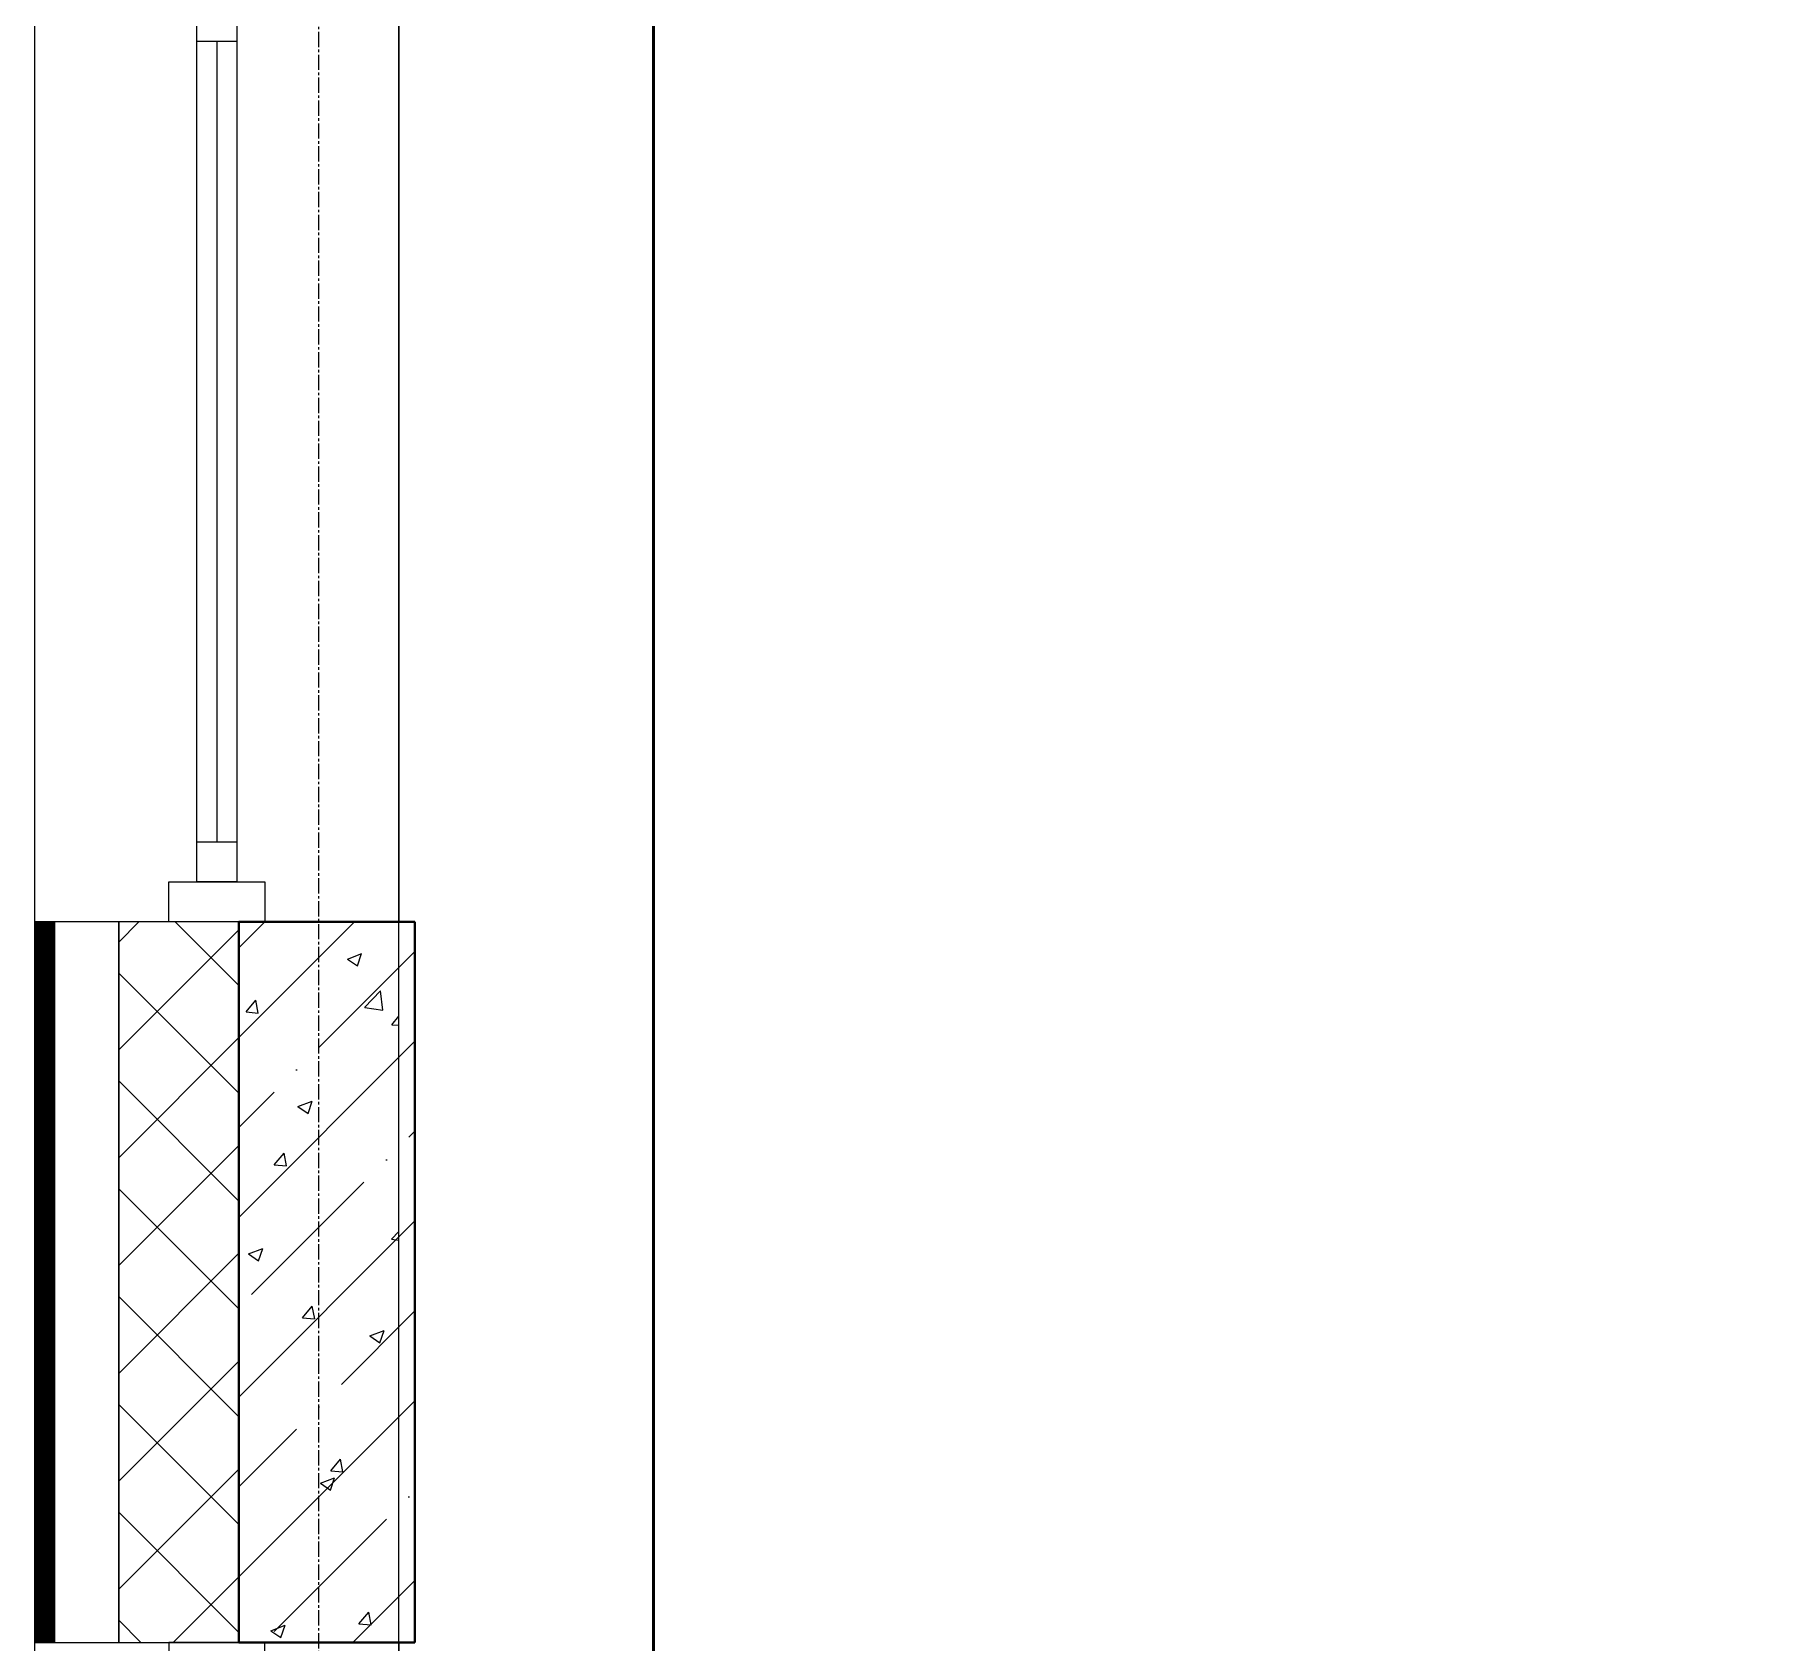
# Model space of a CAD drawing. Header units: millimetres. Extents: x -24360 to 609566, y -391049 to 148426.
# Drawn here: x -355 to 1807, y 30800 to 32808 of the extents above; entities that cross this region are included whole.
import ezdxf

# ---------------------------------------------------------------- set-up
doc = ezdxf.new("R2010")
doc.units = ezdxf.units.MM
doc.linetypes.add('CENTER2', pattern=[28.575, 19.05, -3.175, 3.175, -3.175])
doc.linetypes.add('HIDDEN2', pattern=[4.7625, 3.175, -1.5875])
for name, color, linetype, lineweight in [('A-Wall_Материал_Газоблок_Контур', 250, 'Continuous', 0), ('АР_Колонны', 70, 'Continuous', 30), ('АР_Окна', 4, 'Continuous', 5), ('АР_Стены ЖБ', 7, 'Continuous', 30), ('АР_Стены ПЕНОблок', 52, 'Continuous', 20), ('АР_Тонкая', 254, 'Continuous', 5), ('АР_Утеплитель', 31, 'Continuous', 0), ('АР_Штриховка', 8, 'Continuous', 0)]:
    doc.layers.add(name, color=color, linetype=linetype, lineweight=lineweight)
doc.layers.add('АР_Оси_РД_100', color=7, linetype='Continuous', lineweight=0, true_color=0x525252)
doc.layers.add('РД_Оси_100', color=7, linetype='Continuous', lineweight=0, true_color=0x525252)

# ---------------------------------------------------------------- blocks, each defined once
blk = doc.blocks.new('СОШ_2200_АР_ОСИ_М100_28.05.24')
at = {"layer": 'АР_Оси_РД_100', "linetype": 'CENTER2'}
blk.add_line((0, -6155), (0, 139938.679), dxfattribs=at)

msp = doc.modelspace()

# ---------------------------------------------------------------- hatches: boundary and pattern name
at = {"layer": 'АР_Штриховка', "linetype": 'Continuous', "lineweight": 5, "true_color": 0x000000}
h = msp.add_hatch(dxfattribs=at)
h.set_pattern_fill('ANSI35', color=18, scale=25, style=0)
h.paths.add_polyline_path([(-100, 30800), (120, 30800), (120, 31700), (-100, 31700)], flags=0)

# ---------------------------------------------------------------- linework, layer by layer
at = {"color": 2, "lineweight": 50}
msp.add_lwpolyline([(418, 27069), (7401, 27069), (7401, 35594), (418, 35594)], close=True, dxfattribs=at)
at = {"layer": 'A-Wall_Материал_Газоблок_Контур', "color": 18, "linetype": 'Continuous', "lineweight": 0, "true_color": 0x000000}
for p, q in [((-355, 32900), (-355, 31700)), ((100, 31700), (100, 32900)), ((-355, 30800), (-355, 27500)), ((100, 27500), (100, 30800))]:
    msp.add_line(p, q, dxfattribs=at)
at = {"layer": 'АР_Колонны', "color": 18, "linetype": 'HIDDEN2', "lineweight": 25, "true_color": 0x000000}
for p, q in [((-100, 31700), (120, 31700)), ((-100, 30800), (-100, 31700)), ((120, 31700), (120, 30800)), ((120, 30800), (-100, 30800))]:
    msp.add_line(p, q, dxfattribs=at)
at = {"layer": 'АР_Колонны', "color": 18, "linetype": 'Continuous', "lineweight": 30, "true_color": 0x000000}
for p, q in [((120, 31700), (-100, 31700)), ((-100, 31700), (-100, 30800)), ((120, 30800), (120, 31700)), ((-100, 30800), (120, 30800))]:
    msp.add_line(p, q, dxfattribs=at)
at = {"layer": 'АР_Окна', "color": 18, "linetype": 'Continuous', "lineweight": 5, "true_color": 0x000000}
for p, q in [((-355, 32900), (-355, 31700)), ((100, 32900), (100, 31700)), ((-152.5, 32800), (-102.5, 32800)), ((-127.5, 32800), (-127.5, 31800)), ((-152.5, 31800), (-102.5, 31800)), ((-355, 30800), (-355, 27500)), ((100, 30800), (100, 27500))]:
    msp.add_line(p, q, dxfattribs=at)
for points in [[(-152.5, 32850), (-102.5, 32850), (-102.5, 31750), (-152.5, 31750)], [(-67.5, 31750), (-67.5, 31700), (-187.5, 31700), (-187.5, 31750)], [(-67.5, 30750), (-67.5, 30800), (-187.5, 30800), (-187.5, 30750)]]:
    msp.add_lwpolyline(points, close=True, dxfattribs=at)
at = {"layer": 'АР_Стены ЖБ', "color": 18, "linetype": 'Continuous', "lineweight": 40, "true_color": 0x000000}
for p, q in [((120, 31700), (-100, 31700)), ((-100, 31700), (-100, 30800)), ((120, 30800), (120, 31700)), ((-100, 30800), (120, 30800))]:
    msp.add_line(p, q, dxfattribs=at)
at = {"layer": 'АР_Стены ПЕНОблок', "color": 18, "linetype": 'Continuous', "lineweight": 20, "true_color": 0x000000}
for p, q in [((100, 31700), (-100, 31700)), ((-100, 31700), (-100, 30800)), ((100, 30800), (100, 31700)), ((-100, 30800), (100, 30800))]:
    msp.add_line(p, q, dxfattribs=at)
at = {"layer": 'АР_Тонкая', "color": 18, "linetype": 'Continuous', "lineweight": 5, "true_color": 0x000000}
for p, q in [((-330, 31700), (-355, 31700)), ((-355, 31700), (-355, 30800)), ((-250, 31700), (-330, 31700)), ((-330, 31700), (-330, 30800)), ((-330, 30800), (-330, 31700)), ((-250, 30800), (-250, 31700)), ((-355, 30800), (-330, 30800)), ((-330, 30800), (-250, 30800))]:
    msp.add_line(p, q, dxfattribs=at)
at = {"layer": 'АР_Утеплитель', "color": 18, "linetype": 'Continuous', "lineweight": 0, "true_color": 0x000000}
for p, q in [((-100, 31700), (-250, 31700)), ((-250, 31700), (-250, 30800)), ((-100, 30800), (-100, 31700)), ((-250, 30800), (-100, 30800))]:
    msp.add_line(p, q, dxfattribs=at)
at = {"layer": 'АР_Штриховка', "color": 18, "linetype": 'Continuous', "lineweight": 0, "true_color": 0x000000}
for p, q in [((-355, 31699), (-330, 31699)), ((-355, 31698), (-330, 31698)), ((-355, 31697), (-330, 31697)), ((-355, 31696), (-330, 31696)), ((-355, 31695), (-330, 31695)), ((-355, 31694), (-330, 31694)), ((-355, 31693), (-330, 31693)), ((-355, 31692), (-330, 31692)), ((-355, 31691), (-330, 31691)), ((-355, 31690), (-330, 31690)), ((-355, 31689), (-330, 31689)), ((-250, 31674.811), (-224.811, 31700)), ((-250, 31540.107), (-100, 31690.107)), ((-100, 31620.699), (-179.301, 31700)), ((-355, 31688), (-330, 31688)), ((-355, 31687), (-330, 31687)), ((-355, 31686), (-330, 31686)), ((-355, 31685), (-330, 31685)), ((-355, 31684), (-330, 31684)), ((-355, 31683), (-330, 31683)), ((-355, 31682), (-330, 31682)), ((-355, 31681), (-330, 31681)), ((-355, 31680), (-330, 31680)), ((-355, 31679), (-330, 31679)), ((-355, 31678), (-330, 31678)), ((-355, 31677), (-330, 31677)), ((-355, 31676), (-330, 31676)), ((-355, 31675), (-330, 31675)), ((-355, 31674), (-330, 31674)), ((-355, 31673), (-330, 31673)), ((-355, 31672), (-330, 31672)), ((-355, 31671), (-330, 31671)), ((-355, 31670), (-330, 31670)), ((-355, 31669), (-330, 31669)), ((-355, 31668), (-330, 31668)), ((-355, 31667), (-330, 31667)), ((-355, 31666), (-330, 31666)), ((-355, 31665), (-330, 31665)), ((-355, 31664), (-330, 31664)), ((-355, 31663), (-330, 31663)), ((-355, 31662), (-330, 31662)), ((-355, 31661), (-330, 31661)), ((-355, 31660), (-330, 31660)), ((-355, 31659), (-330, 31659)), ((-355, 31658), (-330, 31658)), ((-355, 31657), (-330, 31657)), ((-355, 31656), (-330, 31656)), ((-355, 31655), (-330, 31655)), ((-355, 31654), (-330, 31654)), ((-355, 31653), (-330, 31653)), ((-355, 31652), (-330, 31652)), ((-355, 31651), (-330, 31651)), ((-355, 31650), (-330, 31650)), ((-355, 31649), (-330, 31649)), ((-355, 31648), (-330, 31648)), ((-355, 31647), (-330, 31647)), ((-355, 31646), (-330, 31646)), ((35.664, 31653.532), (48.298, 31645.009)), ((35.673, 31653.552), (53.458, 31660.379)), ((48.301, 31645.008), (53.451, 31660.357)), ((-355, 31645), (-330, 31645)), ((-355, 31644), (-330, 31644)), ((-355, 31643), (-330, 31643)), ((-355, 31642), (-330, 31642)), ((-355, 31641), (-330, 31641)), ((-355, 31640), (-330, 31640)), ((-355, 31639), (-330, 31639)), ((-355, 31638), (-330, 31638)), ((-355, 31637), (-330, 31637)), ((-355, 31636), (-330, 31636)), ((-355, 31635), (-330, 31635)), ((-355, 31634), (-330, 31634)), ((-355, 31633), (-330, 31633)), ((-355, 31632), (-330, 31632)), ((-355, 31631), (-330, 31631)), ((-355, 31630), (-330, 31630)), ((-355, 31629), (-330, 31629)), ((-355, 31628), (-330, 31628)), ((-355, 31627), (-330, 31627)), ((-355, 31626), (-330, 31626)), ((-355, 31625), (-330, 31625)), ((-355, 31624), (-330, 31624)), ((-100, 31485.995), (-250, 31635.995)), ((-355, 31623), (-330, 31623)), ((-355, 31622), (-330, 31622)), ((-355, 31621), (-330, 31621)), ((-355, 31620), (-330, 31620)), ((-355, 31619), (-330, 31619)), ((-355, 31618), (-330, 31618)), ((-355, 31617), (-330, 31617)), ((-355, 31616), (-330, 31616)), ((-355, 31615), (-330, 31615)), ((-355, 31614), (-330, 31614)), ((-355, 31613), (-330, 31613)), ((-355, 31612), (-330, 31612)), ((-355, 31611), (-330, 31611)), ((-355, 31610), (-330, 31610)), ((-355, 31609), (-330, 31609)), ((-355, 31608), (-330, 31608)), ((-355, 31607), (-330, 31607)), ((-355, 31606), (-330, 31606)), ((-355, 31605), (-330, 31605)), ((-355, 31604), (-330, 31604)), ((-355, 31603), (-330, 31603)), ((-355, 31602), (-330, 31602)), ((-90.985, 31587.499), (-78.74, 31602.092)), ((-75.728, 31586.185), (-78.665, 31602.106)), ((57.192, 31593.206), (76.976, 31613.824)), ((79.801, 31589.704), (76.995, 31613.827)), ((-355, 31601), (-330, 31601)), ((-355, 31600), (-330, 31600)), ((-355, 31599), (-330, 31599)), ((-355, 31598), (-330, 31598)), ((-355, 31597), (-330, 31597)), ((-355, 31596), (-330, 31596)), ((-355, 31595), (-330, 31595)), ((-355, 31594), (-330, 31594)), ((-355, 31593), (-330, 31593)), ((-355, 31592), (-330, 31592)), ((-355, 31591), (-330, 31591)), ((-355, 31590), (-330, 31590)), ((-355, 31589), (-330, 31589)), ((-355, 31588), (-330, 31588)), ((-355, 31587), (-330, 31587)), ((-355, 31586), (-330, 31586)), ((-355, 31585), (-330, 31585)), ((-355, 31584), (-330, 31584)), ((-355, 31583), (-330, 31583)), ((-355, 31582), (-330, 31582)), ((-355, 31581), (-330, 31581)), ((-90.985, 31587.499), (-75.803, 31586.171)), ((57.206, 31593.175), (79.796, 31589.672)), ((91.199, 31571.56), (100, 31582.048)), ((-355, 31580), (-330, 31580)), ((-355, 31579), (-330, 31579)), ((-355, 31578), (-330, 31578)), ((-355, 31577), (-330, 31577)), ((-355, 31576), (-330, 31576)), ((-355, 31575), (-330, 31575)), ((-355, 31574), (-330, 31574)), ((-355, 31573), (-330, 31573)), ((-355, 31572), (-330, 31572)), ((-355, 31571), (-330, 31571)), ((-355, 31570), (-330, 31570)), ((-355, 31569), (-330, 31569)), ((-355, 31568), (-330, 31568)), ((-355, 31567), (-330, 31567)), ((-355, 31566), (-330, 31566)), ((-355, 31565), (-330, 31565)), ((-355, 31564), (-330, 31564)), ((-355, 31563), (-330, 31563)), ((-355, 31562), (-330, 31562)), ((-355, 31561), (-330, 31561)), ((-355, 31560), (-330, 31560)), ((-355, 31559), (-330, 31559)), ((91.199, 31571.56), (100, 31570.79)), ((-355, 31558), (-330, 31558)), ((-355, 31557), (-330, 31557)), ((-355, 31556), (-330, 31556)), ((-355, 31555), (-330, 31555)), ((-355, 31554), (-330, 31554)), ((-355, 31553), (-330, 31553)), ((-355, 31552), (-330, 31552)), ((-355, 31551), (-330, 31551)), ((-355, 31550), (-330, 31550)), ((-355, 31549), (-330, 31549)), ((-355, 31548), (-330, 31548)), ((-355, 31547), (-330, 31547)), ((-355, 31546), (-330, 31546)), ((-355, 31545), (-330, 31545)), ((-355, 31544), (-330, 31544)), ((-355, 31543), (-330, 31543)), ((-355, 31542), (-330, 31542)), ((-355, 31541), (-330, 31541)), ((-355, 31540), (-330, 31540)), ((-355, 31539), (-330, 31539)), ((-355, 31538), (-330, 31538)), ((-355, 31537), (-330, 31537)), ((-250, 31405.403), (-100, 31555.403)), ((-355, 31536), (-330, 31536)), ((-355, 31535), (-330, 31535)), ((-355, 31534), (-330, 31534)), ((-355, 31533), (-330, 31533)), ((-355, 31532), (-330, 31532)), ((-355, 31531), (-330, 31531)), ((-355, 31530), (-330, 31530)), ((-355, 31529), (-330, 31529)), ((-355, 31528), (-330, 31528)), ((-355, 31527), (-330, 31527)), ((-355, 31526), (-330, 31526)), ((-355, 31525), (-330, 31525)), ((-355, 31524), (-330, 31524)), ((-355, 31523), (-330, 31523)), ((-355, 31522), (-330, 31522)), ((-355, 31521), (-330, 31521)), ((-355, 31520), (-330, 31520)), ((-355, 31519), (-330, 31519)), ((-355, 31518), (-330, 31518)), ((-355, 31517), (-330, 31517)), ((-355, 31516), (-330, 31516)), ((-355, 31515), (-330, 31515)), ((-355, 31514), (-330, 31514)), ((-355, 31513), (-330, 31513)), ((-355, 31512), (-330, 31512)), ((-355, 31511), (-330, 31511)), ((-355, 31510), (-330, 31510)), ((-355, 31509), (-330, 31509)), ((-355, 31508), (-330, 31508)), ((-355, 31507), (-330, 31507)), ((-355, 31506), (-330, 31506)), ((-355, 31505), (-330, 31505)), ((-355, 31504), (-330, 31504)), ((-355, 31503), (-330, 31503)), ((-355, 31502), (-330, 31502)), ((-355, 31501), (-330, 31501)), ((-355, 31500), (-330, 31500)), ((-355, 31499), (-330, 31499)), ((-355, 31498), (-330, 31498)), ((-355, 31497), (-330, 31497)), ((-355, 31496), (-330, 31496)), ((-355, 31495), (-330, 31495)), ((-355, 31494), (-330, 31494)), ((-100, 31351.291), (-250, 31501.291)), ((-355, 31493), (-330, 31493)), ((-355, 31492), (-330, 31492)), ((-355, 31491), (-330, 31491)), ((-355, 31490), (-330, 31490)), ((-355, 31489), (-330, 31489)), ((-355, 31488), (-330, 31488)), ((-355, 31487), (-330, 31487)), ((-355, 31486), (-330, 31486)), ((-355, 31485), (-330, 31485)), ((-355, 31484), (-330, 31484)), ((-355, 31483), (-330, 31483)), ((-355, 31482), (-330, 31482)), ((-355, 31481), (-330, 31481)), ((-355, 31480), (-330, 31480)), ((-355, 31479), (-330, 31479)), ((-355, 31478), (-330, 31478)), ((-355, 31477), (-330, 31477)), ((-355, 31476), (-330, 31476)), ((-355, 31475), (-330, 31475)), ((-355, 31474), (-330, 31474)), ((-355, 31473), (-330, 31473)), ((-26.129, 31469.364), (-8.344, 31476.191)), ((-13.501, 31460.82), (-8.351, 31476.169)), ((-355, 31472), (-330, 31472)), ((-355, 31471), (-330, 31471)), ((-355, 31470), (-330, 31470)), ((-355, 31469), (-330, 31469)), ((-355, 31468), (-330, 31468)), ((-355, 31467), (-330, 31467)), ((-355, 31466), (-330, 31466)), ((-355, 31465), (-330, 31465)), ((-355, 31464), (-330, 31464)), ((-355, 31463), (-330, 31463)), ((-355, 31462), (-330, 31462)), ((-355, 31461), (-330, 31461)), ((-355, 31460), (-330, 31460)), ((-355, 31459), (-330, 31459)), ((-355, 31458), (-330, 31458)), ((-355, 31457), (-330, 31457)), ((-355, 31456), (-330, 31456)), ((-355, 31455), (-330, 31455)), ((-355, 31454), (-330, 31454)), ((-355, 31453), (-330, 31453)), ((-355, 31452), (-330, 31452)), ((-355, 31451), (-330, 31451)), ((-26.138, 31469.344), (-13.504, 31460.821)), ((-355, 31450), (-330, 31450)), ((-355, 31449), (-330, 31449)), ((-355, 31448), (-330, 31448)), ((-355, 31447), (-330, 31447)), ((-355, 31446), (-330, 31446)), ((-355, 31445), (-330, 31445)), ((-355, 31444), (-330, 31444)), ((-355, 31443), (-330, 31443)), ((-355, 31442), (-330, 31442)), ((-355, 31441), (-330, 31441)), ((-355, 31440), (-330, 31440)), ((-355, 31439), (-330, 31439)), ((-355, 31438), (-330, 31438)), ((-355, 31437), (-330, 31437)), ((-355, 31436), (-330, 31436)), ((-355, 31435), (-330, 31435)), ((-355, 31434), (-330, 31434)), ((-355, 31433), (-330, 31433)), ((-355, 31432), (-330, 31432)), ((-355, 31431), (-330, 31431)), ((-355, 31430), (-330, 31430)), ((-355, 31429), (-330, 31429)), ((-355, 31428), (-330, 31428)), ((-355, 31427), (-330, 31427)), ((-355, 31426), (-330, 31426)), ((-355, 31425), (-330, 31425)), ((-355, 31424), (-330, 31424)), ((-355, 31423), (-330, 31423)), ((-355, 31422), (-330, 31422)), ((-355, 31421), (-330, 31421)), ((-355, 31420), (-330, 31420)), ((-355, 31419), (-330, 31419)), ((-355, 31418), (-330, 31418)), ((-355, 31417), (-330, 31417)), ((-355, 31416), (-330, 31416)), ((-355, 31415), (-330, 31415)), ((-355, 31414), (-330, 31414)), ((-355, 31413), (-330, 31413)), ((-355, 31412), (-330, 31412)), ((-355, 31411), (-330, 31411)), ((-355, 31410), (-330, 31410)), ((-355, 31409), (-330, 31409)), ((-355, 31408), (-330, 31408)), ((-250, 31270.699), (-100, 31420.699)), ((-55.742, 31396.442), (-43.497, 31411.036)), ((-40.485, 31395.128), (-43.422, 31411.049)), ((-355, 31407), (-330, 31407)), ((-355, 31406), (-330, 31406)), ((-355, 31405), (-330, 31405)), ((-355, 31404), (-330, 31404)), ((-355, 31403), (-330, 31403)), ((-355, 31402), (-330, 31402)), ((-355, 31401), (-330, 31401)), ((-355, 31400), (-330, 31400)), ((-355, 31399), (-330, 31399)), ((-355, 31398), (-330, 31398)), ((-355, 31397), (-330, 31397)), ((-355, 31396), (-330, 31396)), ((-355, 31395), (-330, 31395)), ((-355, 31394), (-330, 31394)), ((-355, 31393), (-330, 31393)), ((-355, 31392), (-330, 31392)), ((-355, 31391), (-330, 31391)), ((-355, 31390), (-330, 31390)), ((-355, 31389), (-330, 31389)), ((-355, 31388), (-330, 31388)), ((-355, 31387), (-330, 31387)), ((-355, 31386), (-330, 31386)), ((-55.742, 31396.442), (-40.56, 31395.114)), ((-355, 31385), (-330, 31385)), ((-355, 31384), (-330, 31384)), ((-355, 31383), (-330, 31383)), ((-355, 31382), (-330, 31382)), ((-355, 31381), (-330, 31381)), ((-355, 31380), (-330, 31380)), ((-355, 31379), (-330, 31379)), ((-355, 31378), (-330, 31378)), ((-355, 31377), (-330, 31377)), ((-355, 31376), (-330, 31376)), ((-355, 31375), (-330, 31375)), ((-355, 31374), (-330, 31374)), ((-355, 31373), (-330, 31373)), ((-355, 31372), (-330, 31372)), ((-355, 31371), (-330, 31371)), ((-355, 31370), (-330, 31370)), ((-355, 31369), (-330, 31369)), ((-355, 31368), (-330, 31368)), ((-355, 31367), (-330, 31367)), ((-355, 31366), (-330, 31366)), ((-355, 31365), (-330, 31365)), ((-100, 31216.587), (-250, 31366.587)), ((-355, 31364), (-330, 31364)), ((-355, 31363), (-330, 31363)), ((-355, 31362), (-330, 31362)), ((-355, 31361), (-330, 31361)), ((-355, 31360), (-330, 31360)), ((-355, 31359), (-330, 31359)), ((-355, 31358), (-330, 31358)), ((-355, 31357), (-330, 31357)), ((-355, 31356), (-330, 31356)), ((-355, 31355), (-330, 31355)), ((-355, 31354), (-330, 31354)), ((-355, 31353), (-330, 31353)), ((-355, 31352), (-330, 31352)), ((-355, 31351), (-330, 31351)), ((-355, 31350), (-330, 31350)), ((-355, 31349), (-330, 31349)), ((-355, 31348), (-330, 31348)), ((-355, 31347), (-330, 31347)), ((-355, 31346), (-330, 31346)), ((-355, 31345), (-330, 31345)), ((-355, 31344), (-330, 31344)), ((-355, 31343), (-330, 31343)), ((-355, 31342), (-330, 31342)), ((-355, 31341), (-330, 31341)), ((-355, 31340), (-330, 31340)), ((-355, 31339), (-330, 31339)), ((-355, 31338), (-330, 31338)), ((-355, 31337), (-330, 31337)), ((-355, 31336), (-330, 31336)), ((-355, 31335), (-330, 31335)), ((-355, 31334), (-330, 31334)), ((-355, 31333), (-330, 31333)), ((-355, 31332), (-330, 31332)), ((-355, 31331), (-330, 31331)), ((-355, 31330), (-330, 31330)), ((-355, 31329), (-330, 31329)), ((-355, 31328), (-330, 31328)), ((-355, 31327), (-330, 31327)), ((-355, 31326), (-330, 31326)), ((-355, 31325), (-330, 31325)), ((-355, 31324), (-330, 31324)), ((-355, 31323), (-330, 31323)), ((-355, 31322), (-330, 31322)), ((-355, 31321), (-330, 31321)), ((-355, 31320), (-330, 31320)), ((-355, 31319), (-330, 31319)), ((-355, 31318), (-330, 31318)), ((-355, 31317), (-330, 31317)), ((-355, 31316), (-330, 31316)), ((-355, 31315), (-330, 31315)), ((-355, 31314), (-330, 31314)), ((-355, 31313), (-330, 31313)), ((-355, 31312), (-330, 31312)), ((-355, 31311), (-330, 31311)), ((-355, 31310), (-330, 31310)), ((-355, 31309), (-330, 31309)), ((-355, 31308), (-330, 31308)), ((-355, 31307), (-330, 31307)), ((-355, 31306), (-330, 31306)), ((-355, 31305), (-330, 31305)), ((-355, 31304), (-330, 31304)), ((-355, 31303), (-330, 31303)), ((-355, 31302), (-330, 31302)), ((-355, 31301), (-330, 31301)), ((-355, 31300), (-330, 31300)), ((90.867, 31303.737), (100, 31313.256)), ((90.881, 31303.707), (100, 31302.293)), ((-355, 31299), (-330, 31299)), ((-355, 31298), (-330, 31298)), ((-355, 31297), (-330, 31297)), ((-355, 31296), (-330, 31296)), ((-355, 31295), (-330, 31295)), ((-355, 31294), (-330, 31294)), ((-355, 31293), (-330, 31293)), ((-355, 31292), (-330, 31292)), ((-355, 31291), (-330, 31291)), ((-355, 31290), (-330, 31290)), ((-355, 31289), (-330, 31289)), ((-355, 31288), (-330, 31288)), ((-355, 31287), (-330, 31287)), ((-355, 31286), (-330, 31286)), ((-355, 31285), (-330, 31285)), ((-355, 31284), (-330, 31284)), ((-355, 31283), (-330, 31283)), ((-355, 31282), (-330, 31282)), ((-355, 31281), (-330, 31281)), ((-355, 31280), (-330, 31280)), ((-355, 31279), (-330, 31279)), ((-355, 31278), (-330, 31278)), ((-250, 31135.995), (-100, 31285.995)), ((-87.94, 31285.156), (-75.306, 31276.634)), ((-87.931, 31285.176), (-70.147, 31292.003)), ((-75.303, 31276.633), (-70.153, 31291.982)), ((-355, 31277), (-330, 31277)), ((-355, 31276), (-330, 31276)), ((-355, 31275), (-330, 31275)), ((-355, 31274), (-330, 31274)), ((-355, 31273), (-330, 31273)), ((-355, 31272), (-330, 31272)), ((-355, 31271), (-330, 31271)), ((-355, 31270), (-330, 31270)), ((-355, 31269), (-330, 31269)), ((-355, 31268), (-330, 31268)), ((-355, 31267), (-330, 31267)), ((-355, 31266), (-330, 31266)), ((-355, 31265), (-330, 31265)), ((-355, 31264), (-330, 31264)), ((-355, 31263), (-330, 31263)), ((-355, 31262), (-330, 31262)), ((-355, 31261), (-330, 31261)), ((-355, 31260), (-330, 31260)), ((-355, 31259), (-330, 31259)), ((-355, 31258), (-330, 31258)), ((-355, 31257), (-330, 31257)), ((-355, 31256), (-330, 31256)), ((-355, 31255), (-330, 31255)), ((-355, 31254), (-330, 31254)), ((-355, 31253), (-330, 31253)), ((-355, 31252), (-330, 31252)), ((-355, 31251), (-330, 31251)), ((-355, 31250), (-330, 31250)), ((-355, 31249), (-330, 31249)), ((-355, 31248), (-330, 31248)), ((-355, 31247), (-330, 31247)), ((-355, 31246), (-330, 31246)), ((-355, 31245), (-330, 31245)), ((-355, 31244), (-330, 31244)), ((-355, 31243), (-330, 31243)), ((-355, 31242), (-330, 31242)), ((-355, 31241), (-330, 31241)), ((-355, 31240), (-330, 31240)), ((-355, 31239), (-330, 31239)), ((-355, 31238), (-330, 31238)), ((-355, 31237), (-330, 31237)), ((-355, 31236), (-330, 31236)), ((-355, 31235), (-330, 31235)), ((-355, 31234), (-330, 31234)), ((-355, 31233), (-330, 31233)), ((-355, 31232), (-330, 31232)), ((-355, 31231), (-330, 31231)), ((-355, 31230), (-330, 31230)), ((-355, 31229), (-330, 31229)), ((-355, 31228), (-330, 31228)), ((-355, 31227), (-330, 31227)), ((-355, 31226), (-330, 31226)), ((-355, 31225), (-330, 31225)), ((-355, 31224), (-330, 31224)), ((-355, 31223), (-330, 31223)), ((-355, 31222), (-330, 31222)), ((-355, 31221), (-330, 31221)), ((-355, 31220), (-330, 31220)), ((-355, 31219), (-330, 31219)), ((-355, 31218), (-330, 31218)), ((-355, 31217), (-330, 31217)), ((-355, 31216), (-330, 31216)), ((-355, 31215), (-330, 31215)), ((-355, 31214), (-330, 31214)), ((-355, 31213), (-330, 31213)), ((-100, 31081.884), (-250, 31231.884)), ((-20.499, 31205.386), (-8.253, 31219.979)), ((-5.242, 31204.071), (-8.179, 31219.992)), ((-355, 31212), (-330, 31212)), ((-355, 31211), (-330, 31211)), ((-355, 31210), (-330, 31210)), ((-355, 31209), (-330, 31209)), ((-355, 31208), (-330, 31208)), ((-355, 31207), (-330, 31207)), ((-355, 31206), (-330, 31206)), ((-355, 31205), (-330, 31205)), ((-355, 31204), (-330, 31204)), ((-355, 31203), (-330, 31203)), ((-355, 31202), (-330, 31202)), ((-355, 31201), (-330, 31201)), ((-355, 31200), (-330, 31200)), ((-355, 31199), (-330, 31199)), ((-355, 31198), (-330, 31198)), ((-355, 31197), (-330, 31197)), ((-355, 31196), (-330, 31196)), ((-355, 31195), (-330, 31195)), ((-355, 31194), (-330, 31194)), ((-355, 31193), (-330, 31193)), ((-355, 31192), (-330, 31192)), ((-20.499, 31205.385), (-5.317, 31204.057)), ((-355, 31191), (-330, 31191)), ((-355, 31190), (-330, 31190)), ((-355, 31189), (-330, 31189)), ((-355, 31188), (-330, 31188)), ((-355, 31187), (-330, 31187)), ((-355, 31186), (-330, 31186)), ((-355, 31185), (-330, 31185)), ((-355, 31184), (-330, 31184)), ((-355, 31183), (-330, 31183)), ((-355, 31182), (-330, 31182)), ((-355, 31181), (-330, 31181)), ((-355, 31180), (-330, 31180)), ((-355, 31179), (-330, 31179)), ((-355, 31178), (-330, 31178)), ((-355, 31177), (-330, 31177)), ((-355, 31176), (-330, 31176)), ((-355, 31175), (-330, 31175)), ((-355, 31174), (-330, 31174)), ((-355, 31173), (-330, 31173)), ((-355, 31172), (-330, 31172)), ((-355, 31171), (-330, 31171)), ((-355, 31170), (-330, 31170)), ((63.674, 31182.89), (76.309, 31174.368)), ((63.683, 31182.91), (81.468, 31189.737)), ((76.311, 31174.367), (81.462, 31189.716)), ((-355, 31169), (-330, 31169)), ((-355, 31168), (-330, 31168)), ((-355, 31167), (-330, 31167)), ((-355, 31166), (-330, 31166)), ((-355, 31165), (-330, 31165)), ((-355, 31164), (-330, 31164)), ((-355, 31163), (-330, 31163)), ((-355, 31162), (-330, 31162)), ((-355, 31161), (-330, 31161)), ((-355, 31160), (-330, 31160)), ((-355, 31159), (-330, 31159)), ((-355, 31158), (-330, 31158)), ((-355, 31157), (-330, 31157)), ((-355, 31156), (-330, 31156)), ((-355, 31155), (-330, 31155)), ((-355, 31154), (-330, 31154)), ((-355, 31153), (-330, 31153)), ((-355, 31152), (-330, 31152)), ((-355, 31151), (-330, 31151)), ((-355, 31150), (-330, 31150)), ((-355, 31149), (-330, 31149)), ((-355, 31148), (-330, 31148)), ((-250, 31001.291), (-100, 31151.291)), ((-355, 31147), (-330, 31147)), ((-355, 31146), (-330, 31146)), ((-355, 31145), (-330, 31145)), ((-355, 31144), (-330, 31144)), ((-355, 31143), (-330, 31143)), ((-355, 31142), (-330, 31142)), ((-355, 31141), (-330, 31141)), ((-355, 31140), (-330, 31140)), ((-355, 31139), (-330, 31139)), ((-355, 31138), (-330, 31138)), ((-355, 31137), (-330, 31137)), ((-355, 31136), (-330, 31136)), ((-355, 31135), (-330, 31135)), ((-355, 31134), (-330, 31134)), ((-355, 31133), (-330, 31133)), ((-355, 31132), (-330, 31132)), ((-355, 31131), (-330, 31131)), ((-355, 31130), (-330, 31130)), ((-355, 31129), (-330, 31129)), ((-355, 31128), (-330, 31128)), ((-355, 31127), (-330, 31127)), ((-355, 31126), (-330, 31126)), ((-355, 31125), (-330, 31125)), ((-355, 31124), (-330, 31124)), ((-355, 31123), (-330, 31123)), ((-355, 31122), (-330, 31122)), ((-355, 31121), (-330, 31121)), ((-355, 31120), (-330, 31120)), ((-355, 31119), (-330, 31119)), ((-355, 31118), (-330, 31118)), ((-355, 31117), (-330, 31117)), ((-355, 31116), (-330, 31116)), ((-355, 31115), (-330, 31115)), ((-355, 31114), (-330, 31114)), ((-355, 31113), (-330, 31113)), ((-355, 31112), (-330, 31112)), ((-355, 31111), (-330, 31111)), ((-355, 31110), (-330, 31110)), ((-355, 31109), (-330, 31109)), ((-355, 31108), (-330, 31108)), ((-355, 31107), (-330, 31107)), ((-355, 31106), (-330, 31106)), ((-355, 31105), (-330, 31105)), ((-355, 31104), (-330, 31104)), ((-355, 31103), (-330, 31103)), ((-355, 31102), (-330, 31102)), ((-355, 31101), (-330, 31101)), ((-355, 31100), (-330, 31100)), ((-355, 31099), (-330, 31099)), ((-355, 31098), (-330, 31098)), ((-355, 31097), (-330, 31097)), ((-355, 31096), (-330, 31096)), ((-355, 31095), (-330, 31095)), ((-355, 31094), (-330, 31094)), ((-355, 31093), (-330, 31093)), ((-355, 31092), (-330, 31092)), ((-355, 31091), (-330, 31091)), ((-355, 31090), (-330, 31090)), ((-355, 31089), (-330, 31089)), ((-355, 31088), (-330, 31088)), ((-355, 31087), (-330, 31087)), ((-355, 31086), (-330, 31086)), ((-355, 31085), (-330, 31085)), ((-355, 31084), (-330, 31084)), ((-100, 30947.18), (-250, 31097.18)), ((-355, 31083), (-330, 31083)), ((-355, 31082), (-330, 31082)), ((-355, 31081), (-330, 31081)), ((-355, 31080), (-330, 31080)), ((-355, 31079), (-330, 31079)), ((-355, 31078), (-330, 31078)), ((-355, 31077), (-330, 31077)), ((-355, 31076), (-330, 31076)), ((-355, 31075), (-330, 31075)), ((-355, 31074), (-330, 31074)), ((-355, 31073), (-330, 31073)), ((-355, 31072), (-330, 31072)), ((-355, 31071), (-330, 31071)), ((-355, 31070), (-330, 31070)), ((-355, 31069), (-330, 31069)), ((-355, 31068), (-330, 31068)), ((-355, 31067), (-330, 31067)), ((-355, 31066), (-330, 31066)), ((-355, 31065), (-330, 31065)), ((-355, 31064), (-330, 31064)), ((-355, 31063), (-330, 31063)), ((-355, 31062), (-330, 31062)), ((-355, 31061), (-330, 31061)), ((-355, 31060), (-330, 31060)), ((-355, 31059), (-330, 31059)), ((-355, 31058), (-330, 31058)), ((-355, 31057), (-330, 31057)), ((-355, 31056), (-330, 31056)), ((-355, 31055), (-330, 31055)), ((-355, 31054), (-330, 31054)), ((-355, 31053), (-330, 31053)), ((-355, 31052), (-330, 31052)), ((-355, 31051), (-330, 31051)), ((-355, 31050), (-330, 31050)), ((-355, 31049), (-330, 31049)), ((-355, 31048), (-330, 31048)), ((-355, 31047), (-330, 31047)), ((-355, 31046), (-330, 31046)), ((-355, 31045), (-330, 31045)), ((-355, 31044), (-330, 31044)), ((-355, 31043), (-330, 31043)), ((-355, 31042), (-330, 31042)), ((-355, 31041), (-330, 31041)), ((-355, 31040), (-330, 31040)), ((-355, 31039), (-330, 31039)), ((-355, 31038), (-330, 31038)), ((-355, 31037), (-330, 31037)), ((-355, 31036), (-330, 31036)), ((-355, 31035), (-330, 31035)), ((-355, 31034), (-330, 31034)), ((-355, 31033), (-330, 31033)), ((-355, 31032), (-330, 31032)), ((-355, 31031), (-330, 31031)), ((-355, 31030), (-330, 31030)), ((-355, 31029), (-330, 31029)), ((-355, 31028), (-330, 31028)), ((-355, 31027), (-330, 31027)), ((-355, 31026), (-330, 31026)), ((-355, 31025), (-330, 31025)), ((-355, 31024), (-330, 31024)), ((-355, 31023), (-330, 31023)), ((-355, 31022), (-330, 31022)), ((-355, 31021), (-330, 31021)), ((-355, 31020), (-330, 31020)), ((-355, 31019), (-330, 31019)), ((14.745, 31014.329), (26.99, 31028.922)), ((30.001, 31013.014), (27.064, 31028.935)), ((-355, 31018), (-330, 31018)), ((-355, 31017), (-330, 31017)), ((-355, 31016), (-330, 31016)), ((-355, 31015), (-330, 31015)), ((-355, 31014), (-330, 31014)), ((-355, 31013), (-330, 31013)), ((-355, 31012), (-330, 31012)), ((-355, 31011), (-330, 31011)), ((-355, 31010), (-330, 31010)), ((-355, 31009), (-330, 31009)), ((-355, 31008), (-330, 31008)), ((-355, 31007), (-330, 31007)), ((-355, 31006), (-330, 31006)), ((-355, 31005), (-330, 31005)), ((-355, 31004), (-330, 31004)), ((-355, 31003), (-330, 31003)), ((-355, 31002), (-330, 31002)), ((-355, 31001), (-330, 31001)), ((-355, 31000), (-330, 31000)), ((-355, 30999), (-330, 30999)), ((-355, 30998), (-330, 30998)), ((-355, 30997), (-330, 30997)), ((-250, 30866.587), (-100, 31016.587)), ((1.872, 30998.702), (14.507, 30990.18)), ((1.881, 30998.722), (19.666, 31005.549)), ((14.509, 30990.179), (19.66, 31005.528)), ((14.745, 31014.328), (29.927, 31013)), ((-355, 30996), (-330, 30996)), ((-355, 30995), (-330, 30995)), ((-355, 30994), (-330, 30994)), ((-355, 30993), (-330, 30993)), ((-355, 30992), (-330, 30992)), ((-355, 30991), (-330, 30991)), ((-355, 30990), (-330, 30990)), ((-355, 30989), (-330, 30989)), ((-355, 30988), (-330, 30988)), ((-355, 30987), (-330, 30987)), ((-355, 30986), (-330, 30986)), ((-355, 30985), (-330, 30985)), ((-355, 30984), (-330, 30984)), ((-355, 30983), (-330, 30983)), ((-355, 30982), (-330, 30982)), ((-355, 30981), (-330, 30981)), ((-355, 30980), (-330, 30980)), ((-355, 30979), (-330, 30979)), ((-355, 30978), (-330, 30978)), ((-355, 30977), (-330, 30977)), ((-355, 30976), (-330, 30976)), ((-355, 30975), (-330, 30975)), ((-355, 30974), (-330, 30974)), ((-355, 30973), (-330, 30973)), ((-355, 30972), (-330, 30972)), ((-355, 30971), (-330, 30971)), ((-355, 30970), (-330, 30970)), ((-355, 30969), (-330, 30969)), ((-355, 30968), (-330, 30968)), ((-355, 30967), (-330, 30967)), ((-355, 30966), (-330, 30966)), ((-355, 30965), (-330, 30965)), ((-355, 30964), (-330, 30964)), ((-355, 30963), (-330, 30963)), ((-355, 30962), (-330, 30962)), ((-355, 30961), (-330, 30961)), ((-355, 30960), (-330, 30960)), ((-355, 30959), (-330, 30959)), ((-355, 30958), (-330, 30958)), ((-355, 30957), (-330, 30957)), ((-355, 30956), (-330, 30956)), ((-355, 30955), (-330, 30955)), ((-355, 30954), (-330, 30954)), ((-100, 30812.476), (-250, 30962.476)), ((-355, 30953), (-330, 30953)), ((-355, 30952), (-330, 30952)), ((-355, 30951), (-330, 30951)), ((-355, 30950), (-330, 30950)), ((-355, 30949), (-330, 30949)), ((-355, 30948), (-330, 30948)), ((-355, 30947), (-330, 30947)), ((-355, 30946), (-330, 30946)), ((-355, 30945), (-330, 30945)), ((-355, 30944), (-330, 30944)), ((-355, 30943), (-330, 30943)), ((-355, 30942), (-330, 30942)), ((-355, 30941), (-330, 30941)), ((-355, 30940), (-330, 30940)), ((-355, 30939), (-330, 30939)), ((-355, 30938), (-330, 30938)), ((-355, 30937), (-330, 30937)), ((-355, 30936), (-330, 30936)), ((-355, 30935), (-330, 30935)), ((-355, 30934), (-330, 30934)), ((-355, 30933), (-330, 30933)), ((-355, 30932), (-330, 30932)), ((-355, 30931), (-330, 30931)), ((-355, 30930), (-330, 30930)), ((-355, 30929), (-330, 30929)), ((-355, 30928), (-330, 30928)), ((-355, 30927), (-330, 30927)), ((-355, 30926), (-330, 30926)), ((-355, 30925), (-330, 30925)), ((-355, 30924), (-330, 30924)), ((-355, 30923), (-330, 30923)), ((-355, 30922), (-330, 30922)), ((-355, 30921), (-330, 30921)), ((-355, 30920), (-330, 30920)), ((-355, 30919), (-330, 30919)), ((-355, 30918), (-330, 30918)), ((-355, 30917), (-330, 30917)), ((-355, 30916), (-330, 30916)), ((-355, 30915), (-330, 30915)), ((-355, 30914), (-330, 30914)), ((-355, 30913), (-330, 30913)), ((-355, 30912), (-330, 30912)), ((-355, 30911), (-330, 30911)), ((-355, 30910), (-330, 30910)), ((-355, 30909), (-330, 30909)), ((-355, 30908), (-330, 30908)), ((-355, 30907), (-330, 30907)), ((-355, 30906), (-330, 30906)), ((-355, 30905), (-330, 30905)), ((-355, 30904), (-330, 30904)), ((-355, 30903), (-330, 30903)), ((-355, 30902), (-330, 30902)), ((-355, 30901), (-330, 30901)), ((-355, 30900), (-330, 30900)), ((-355, 30899), (-330, 30899)), ((-355, 30898), (-330, 30898)), ((-355, 30897), (-330, 30897)), ((-355, 30896), (-330, 30896)), ((-355, 30895), (-330, 30895)), ((-355, 30894), (-330, 30894)), ((-355, 30893), (-330, 30893)), ((-355, 30892), (-330, 30892)), ((-355, 30891), (-330, 30891)), ((-355, 30890), (-330, 30890)), ((-355, 30889), (-330, 30889)), ((-355, 30888), (-330, 30888)), ((-355, 30887), (-330, 30887)), ((-355, 30886), (-330, 30886)), ((-355, 30885), (-330, 30885)), ((-355, 30884), (-330, 30884)), ((-355, 30883), (-330, 30883)), ((-355, 30882), (-330, 30882)), ((-355, 30881), (-330, 30881)), ((-355, 30880), (-330, 30880)), ((-355, 30879), (-330, 30879)), ((-355, 30878), (-330, 30878)), ((-355, 30877), (-330, 30877)), ((-355, 30876), (-330, 30876)), ((-355, 30875), (-330, 30875)), ((-355, 30874), (-330, 30874)), ((-355, 30873), (-330, 30873)), ((-355, 30872), (-330, 30872)), ((-355, 30871), (-330, 30871)), ((-355, 30870), (-330, 30870)), ((-355, 30869), (-330, 30869)), ((-355, 30868), (-330, 30868)), ((-355, 30867), (-330, 30867)), ((-181.884, 30800), (-100, 30881.884)), ((-355, 30866), (-330, 30866)), ((-355, 30865), (-330, 30865)), ((-355, 30864), (-330, 30864)), ((-355, 30863), (-330, 30863)), ((-355, 30862), (-330, 30862)), ((-355, 30861), (-330, 30861)), ((-355, 30860), (-330, 30860)), ((-355, 30859), (-330, 30859)), ((-355, 30858), (-330, 30858)), ((-355, 30857), (-330, 30857)), ((-355, 30856), (-330, 30856)), ((-355, 30855), (-330, 30855)), ((-355, 30854), (-330, 30854)), ((-355, 30853), (-330, 30853)), ((-355, 30852), (-330, 30852)), ((-355, 30851), (-330, 30851)), ((-355, 30850), (-330, 30850)), ((-355, 30849), (-330, 30849)), ((-355, 30848), (-330, 30848)), ((-355, 30847), (-330, 30847)), ((-355, 30846), (-330, 30846)), ((-355, 30845), (-330, 30845)), ((-355, 30844), (-330, 30844)), ((-355, 30843), (-330, 30843)), ((-355, 30842), (-330, 30842)), ((-355, 30841), (-330, 30841)), ((-355, 30840), (-330, 30840)), ((-355, 30839), (-330, 30839)), ((-355, 30838), (-330, 30838)), ((-355, 30837), (-330, 30837)), ((-355, 30836), (-330, 30836)), ((-355, 30835), (-330, 30835)), ((-355, 30834), (-330, 30834)), ((-355, 30833), (-330, 30833)), ((-355, 30832), (-330, 30832)), ((-355, 30831), (-330, 30831)), ((-355, 30830), (-330, 30830)), ((-355, 30829), (-330, 30829)), ((-355, 30828), (-330, 30828)), ((-355, 30827), (-330, 30827)), ((-355, 30826), (-330, 30826)), ((-355, 30825), (-330, 30825)), ((-355, 30824), (-330, 30824)), ((-222.228, 30800), (-250, 30827.772)), ((49.988, 30823.272), (62.233, 30837.865)), ((65.244, 30821.957), (62.307, 30837.878)), ((-355, 30823), (-330, 30823)), ((-355, 30822), (-330, 30822)), ((-355, 30821), (-330, 30821)), ((-355, 30820), (-330, 30820)), ((-355, 30819), (-330, 30819)), ((-355, 30818), (-330, 30818)), ((-355, 30817), (-330, 30817)), ((-355, 30816), (-330, 30816)), ((-355, 30815), (-330, 30815)), ((-355, 30814), (-330, 30814)), ((-355, 30813), (-330, 30813)), ((-355, 30812), (-330, 30812)), ((-355, 30811), (-330, 30811)), ((-355, 30810), (-330, 30810)), ((-355, 30809), (-330, 30809)), ((-355, 30808), (-330, 30808)), ((-355, 30807), (-330, 30807)), ((-355, 30806), (-330, 30806)), ((-355, 30805), (-330, 30805)), ((-355, 30804), (-330, 30804)), ((-355, 30803), (-330, 30803)), ((-59.93, 30814.514), (-47.296, 30805.992)), ((-59.921, 30814.534), (-42.136, 30821.361)), ((-47.293, 30805.991), (-42.143, 30821.34)), ((49.988, 30823.272), (65.17, 30821.943)), ((-355, 30802), (-330, 30802)), ((-355, 30801), (-330, 30801)), ((-355, 30800), (-330, 30800))]:
    msp.add_line(p, q, dxfattribs=at)

# ---------------------------------------------------------------- block references
at = {"layer": 'РД_Оси_100'}
msp.add_blockref('СОШ_2200_АР_ОСИ_М100_28.05.24', (0, 0), dxfattribs=at)

doc.saveas('drawing.dxf')
